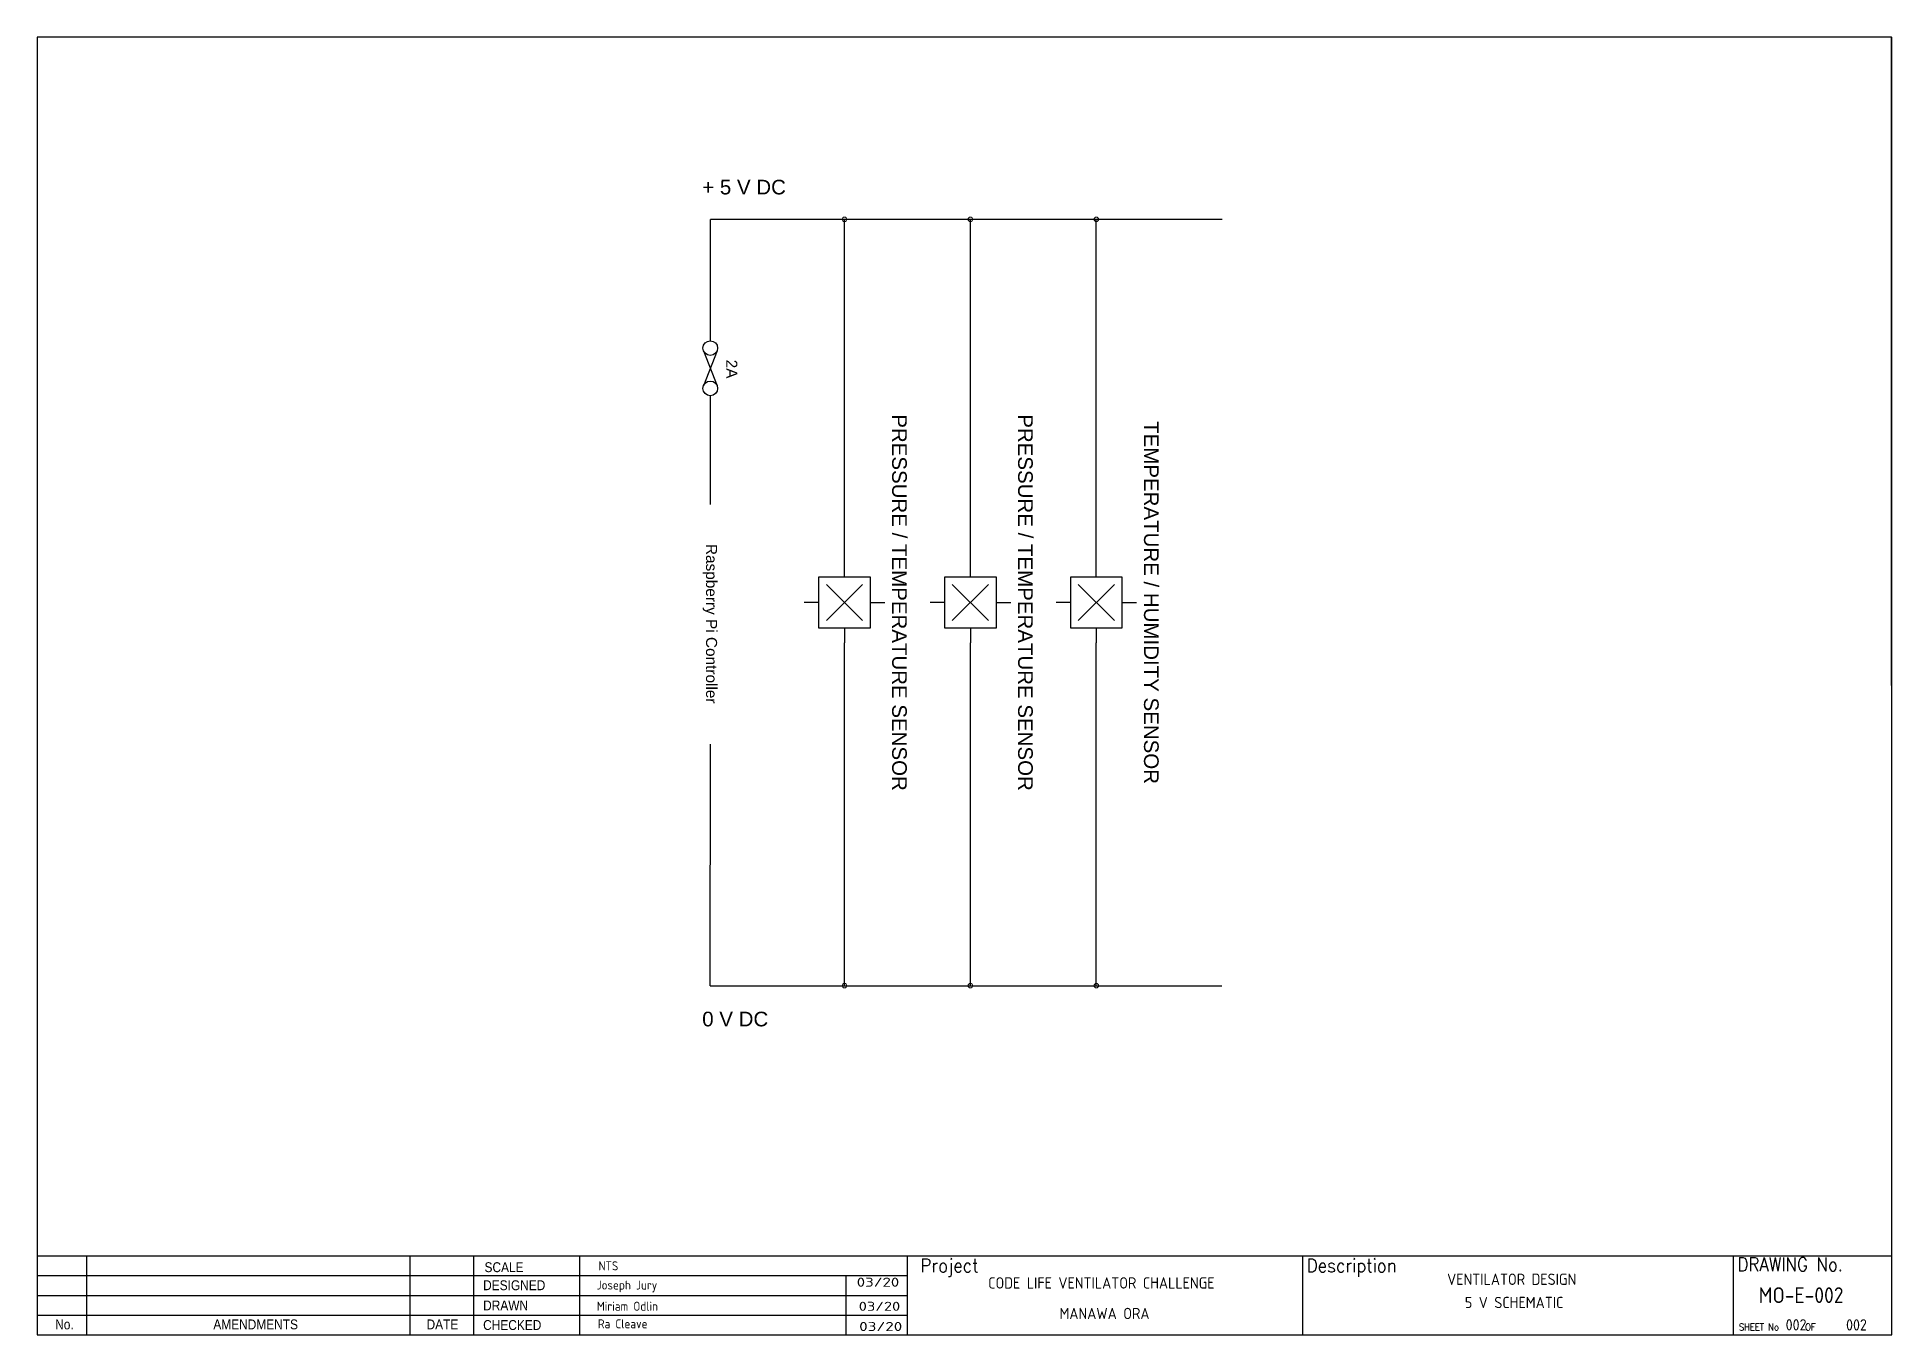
# Paper-space layout 'E-002' of a CAD drawing. Header units: millimetres. Extents: x 0 to 820, y 0 to 574.
# The model-space entities are those that its viewports show. They can reach past a viewport. Long polylines and large blocks are cut down to what shows.
import ezdxf
from ezdxf.enums import TextEntityAlignment as Align

# ---------------------------------------------------------------- set-up
doc = ezdxf.new("R2010")
doc.units = ezdxf.units.MM
doc.header["$LTSCALE"] = 0.5
for name, color, linetype in [('bold', 6, 'Continuous'), ('DRAWING', 7, 'Continuous'), ('TEXT', 2, 'Continuous'), ('TEXT-2', 1, 'Continuous'), ('TEXT-3', 2, 'Continuous'), ('XFIN', 1, 'Continuous')]:
    doc.layers.add(name, color=color, linetype=linetype)
doc.styles.add('Arial', font='arial.ttf')
doc.styles.add('ISO', font='ISO')
doc.styles.add('STYLE1', font='')
doc.styles.add('STYLE2', font='romand.shx')
doc.styles.get('STYLE1').set_extended_font_data('Formal436 BT')

# ---------------------------------------------------------------- blocks, each defined once
blk = doc.blocks.new('AHTITLE')
at = {"color": 4, "style": 'ISO'}
for tag, p in [('PROJECT1', (634.69, 56.8)), ('PROJECT2', (634.69, 48.72)), ('DESCRIPTION1', (634.69, 33.99)), ('DESCRIPTION2', (634.69, 26)), ('DETAILS1', (634.69, 12.21)), ('DETAILS2', (634.69, 4.19)), ('SHEET', (749.8, 1.98)), ('TOTAL', (783.33, 1.94))]:
    blk.add_attdef(tag, text='', height=5, dxfattribs=at).set_placement(p, align=Align.CENTER)
at = {"color": 2, "style": 'ISO'}
for tag, p in [('NO6', (6.62, 31.21)), ('NO5', (6.62, 26.21)), ('NO4', (6.62, 21.21)), ('NO3', (6.62, 16.21)), ('NO2', (6.62, 11.21)), ('NO1', (6.62, 6.21))]:
    blk.add_attdef(tag, text='', height=2.5, dxfattribs=at).set_placement(p, align=Align.CENTER)
for tag, p in [('AMENDES6', (13.95, 31.21)), ('AMENDES5', (13.95, 26.21)), ('AMENDES4', (13.95, 21.21)), ('AMENDES3', (13.95, 16.21)), ('AMENDES2', (13.95, 11.21)), ('AMENDES1', (13.95, 6.21))]:
    blk.add_attdef(tag, p, '', height=2.5, dxfattribs=at)
for tag, width, p, p2 in [('A6DATE', 1.040117, (94.65, 31.2), (109.01, 31.2)), ('A5DATE', 1.040117, (94.65, 26.2), (109.01, 26.2)), ('A4DATE', 1.038131, (94.65, 21.2), (108.98, 21.2)), ('A3DATE', 1.03655, (94.65, 16.2), (108.96, 16.2)), ('A2DATE', 1.03731, (94.65, 11.2), (108.97, 11.2)), ('A1DATE', 1.070419, (94.65, 6.2), (108.92, 6.2))]:
    blk.add_attdef(tag, text='', height=2.5, dxfattribs=dict(at, width=width)).set_placement(p, p2, align=Align.FIT)
for tag, p in [('SCALE', (162.51, 33.36)), ('DESIGNED', (202.89, 21.32)), ('DRAWN', (202.89, 16.19)), ('CHECKED', (202.82, 6.23))]:
    blk.add_attdef(tag, text='', height=4, dxfattribs=at).set_placement(p, align=Align.RIGHT)
for tag, p, p2 in [('DESDATE', (205.03, 21.34), (218.71, 21.34)), ('DWGDATE', (205.05, 16.17), (218.82, 16.17)), ('CHKDATE', (205.13, 6.23), (218.83, 6.23))]:
    blk.add_attdef(tag, text='', height=4, dxfattribs=at).set_placement(p, p2, align=Align.FIT)
at = {"color": 6, "style": 'ISO'}
blk.add_attdef('DRAWING', text='', height=7, dxfattribs=at).set_placement((758.83, 14.09), align=Align.CENTER)
blk = doc.blocks.new('MO-title1')
at = {"layer": 'bold'}
for p, q in [((0, 35), (110, 35)), ((193.11, 0), (193.11, 35)), ((220, 35), (820.24, 35)), ((385, 0), (385, 35)), ((559.85, 0), (559.85, 35)), ((750.36, 0), (750.36, 35)), ((0, 0), (820.36, 0))]:
    blk.add_line(p, q, dxfattribs=at)
blk.add_lwpolyline([(0, 0), (820.36, 0), (820.24, 574.3), (0, 574.3)], close=True, dxfattribs=at)
at = {"layer": 'XFIN'}
for p, q in [((0, 35), (192.5, 35)), ((22.06, 0), (22.06, 35)), ((110, 35), (220, 35)), ((164.96, 0), (164.96, 35)), ((192.5, 35), (385, 35)), ((240.08, 0), (240.08, 35)), ((0, 26.25), (192.5, 26.25)), ((192.5, 26.25), (385, 26.25)), ((357.88, 0), (357.88, 26.25)), ((0, 17.5), (192.5, 17.5)), ((192.5, 17.5), (385, 17.5)), ((0, 8.75), (192.5, 8.75)), ((0, 8.75), (192.5, 8.75)), ((192.5, 8.75), (385, 8.75))]:
    blk.add_line(p, q, dxfattribs=at)
at = {"layer": 'TEXT-2', "style": 'STYLE2', "width": 0.9}
blk.add_text('SHEET No     OF', height=3, dxfattribs=at).set_placement((752.7, 2.02))
at = {"layer": 'TEXT-3', "width": 0.9}
for s, height, style, p in [('Project', 6, 'STYLE2', (390.66, 27.72)), ('Description', 6, 'STYLE2', (561.51, 27.72)), ('DRAWING No.', 6, 'STYLE2', (752.02, 28.22)), ('SCALE', 4.375, 'STYLE1', (197.89, 27.78)), ('DESIGNED', 4.375, 'STYLE1', (197.28, 19.8)), ('DRAWN', 4.375, 'STYLE1', (197.28, 10.85)), ('No.', 4.375, 'STYLE1', (8.01, 2.46)), ('AMENDMENTS', 4.375, 'STYLE1', (77.95, 2.46)), ('DATE', 4.375, 'STYLE1', (172.26, 2.46)), ('CHECKED', 4.375, 'STYLE1', (197.28, 2.19)), ('CHECKED', 4.375, 'STYLE1', (197.28, 2.19))]:
    blk.add_text(s, height=height, dxfattribs=dict(at, style=style)).set_placement(p)
blk = doc.blocks.new('FUSE')
at = {"layer": 'DRAWING'}
for p, q in [((0.93, 6.14), (-0.93, 1.36)), ((-0.93, 6.14), (0.93, 1.36))]:
    blk.add_line(p, q, dxfattribs=at)
for centre in [(0, 6.5), (0, 1)]:
    blk.add_circle(centre, 1, dxfattribs=at)
blk = doc.blocks.new('JUNCTION')
at = {"layer": 'DRAWING', "lineweight": 13, "flags": 128}
blk.add_lwpolyline([(-0.3125, 0, 0.41421356), (0, -0.3125, 0.41421356), (0.3125, 0, 0.41421356), (0, 0.3125, 0.41421356)], format="xyb", close=True, dxfattribs=at)

msp = doc.modelspace()

# ---------------------------------------------------------------- linework, layer by layer
at = {"layer": 'DRAWING'}
for p, q in [((415.2, 160.45), (415.2, 177.02)), ((485.01, 177.02), (415.2, 177.02)), ((415.18, 72.45), (415.2, 105.4))]:
    msp.add_line(p, q, dxfattribs=at)
at = {"layer": 'DRAWING', "color": 0, "linetype": 'ByBlock'}
for p, q in [((433.49, 130.23), (433.49, 177.02)), ((450.67, 130.23), (450.67, 177.02)), ((467.84, 130.23), (467.84, 177.02)), ((415.18, 152.95), (415.18, 138.09)), ((433.49, 72.45), (433.49, 119.23)), ((450.67, 72.45), (450.67, 119.23)), ((467.84, 72.45), (467.84, 119.23)), ((415.18, 72.45), (484.96, 72.45))]:
    msp.add_line(p, q, dxfattribs=at)
at = {"layer": 'DRAWING', "color": 5, "linetype": 'ByBlock'}
for p, q in [((433.49, 128.23), (433.49, 130.23)), ((450.67, 128.23), (450.67, 130.23)), ((467.84, 128.23), (467.84, 130.23)), ((431.02, 127.21), (435.97, 122.26)), ((431.02, 122.26), (435.97, 127.21)), ((448.19, 127.21), (453.14, 122.26)), ((448.19, 122.26), (453.14, 127.21)), ((465.37, 127.21), (470.31, 122.26)), ((465.37, 122.26), (470.31, 127.21)), ((429.99, 124.73), (427.99, 124.73)), ((436.99, 124.73), (438.99, 124.73)), ((447.17, 124.73), (445.17, 124.73)), ((454.17, 124.73), (456.17, 124.73)), ((464.34, 124.73), (462.34, 124.73)), ((471.34, 124.73), (473.34, 124.73)), ((433.49, 121.23), (433.49, 119.23)), ((450.67, 121.23), (450.67, 119.23)), ((467.84, 121.23), (467.84, 119.23))]:
    msp.add_line(p, q, dxfattribs=at)
for points in [[(429.99, 121.23), (429.99, 128.23), (436.99, 128.23), (436.99, 121.23)], [(447.17, 121.23), (447.17, 128.23), (454.17, 128.23), (454.17, 121.23)], [(464.34, 121.23), (464.34, 128.23), (471.34, 128.23), (471.34, 121.23)]]:
    msp.add_lwpolyline(points, close=True, dxfattribs=at)

# ---------------------------------------------------------------- block references
at = {"layer": 'DRAWING', "rotation": 270}
for p in [(433.49, 177.02), (450.67, 177.02), (467.84, 177.02), (433.49, 72.45), (450.67, 72.45), (467.84, 72.45)]:
    msp.add_blockref('JUNCTION', p, dxfattribs=at)
at = {"layer": 'DRAWING'}
msp.add_blockref('FUSE', (415.19, 152.95), dxfattribs=at)

# ---------------------------------------------------------------- texts
at = {"layer": 'TEXT', "char_height": 2, "attachment_point": 1, "line_spacing_factor": 0.966482, "style": 'Arial'}
for s, insert in [('{+ 5 V DC}', (414.09, 182.42)), ('{0 V DC}', (414.09, 68.9))]:
    msp.add_mtext(s, dxfattribs=dict(at, insert=insert))
at = {"layer": 'TEXT', "attachment_point": 2, "rotation": 270, "line_spacing_factor": 0.966482, "style": 'Arial'}
for s, insert, char_height in [('{2A}', (418.87, 156.59), 1.5), ('{PRESSURE / TEMPERATURE SENSOR}', (441.99, 124.73), 2), ('{PRESSURE / TEMPERATURE SENSOR}', (459.17, 124.73), 2), ('{TEMPERATURE / HUMIDITY SENSOR}', (476.34, 124.73), 2), ('{Raspberry Pi Controller}', (416.11, 121.84), 1.5)]:
    msp.add_mtext(s, dxfattribs=dict(at, insert=insert, char_height=char_height))

psp = doc.layouts.new('E-002')

# ---------------------------------------------------------------- linework, layer by layer
at = {"layer": 'bold'}
psp.add_line((0, 0), (820.36, 0), dxfattribs=at)
psp.add_lwpolyline([(0, 0), (820.36, 0), (820.24, 574.3), (0, 574.3)], close=True, dxfattribs=at)

# ---------------------------------------------------------------- block references
at = {"layer": 'bold', "color": 0, "linetype": 'ByBlock'}
psp.add_blockref('MO-title1', (0, 0), dxfattribs=at)
at = {"layer": 'XFIN'}
ref = psp.add_blockref('AHTITLE', (21.36, 0), dxfattribs=at)
ref.add_attrib('PROJECT1', 'CODE LIFE VENTILATOR CHALLENGE', dxfattribs={"layer": '0', "color": 4, "height": 5, "style": 'ISO'}).set_placement((470.74, 20.5), align=Align.CENTER)
ref.add_attrib('PROJECT2', 'MANAWA ORA', dxfattribs={"layer": '0', "color": 4, "height": 5, "style": 'ISO'}).set_placement((472.09, 6.99), align=Align.CENTER)
ref.add_attrib('DESCRIPTION1', 'VENTILATOR DESIGN', dxfattribs={"layer": '0', "color": 4, "height": 5, "style": 'ISO'}).set_placement((652.2, 22.12), align=Align.CENTER)
ref.add_attrib('DETAILS1', '5 V SCHEMATIC', dxfattribs={"layer": '0', "color": 4, "height": 5, "style": 'ISO'}).set_placement((653.26, 11.85), align=Align.CENTER)
ref.add_attrib('DRAWING', 'MO-E-002', dxfattribs={"layer": '0', "color": 6, "height": 7, "style": 'ISO'}).set_placement((780.19, 14.09), align=Align.CENTER)
ref.add_attrib('SHEET', '002', dxfattribs={"layer": '0', "color": 4, "height": 5, "style": 'ISO'}).set_placement((777.98, 1.98), align=Align.CENTER)
ref.add_attrib('TOTAL', '002', dxfattribs={"layer": '0', "color": 4, "height": 5, "style": 'ISO'}).set_placement((804.69, 1.94), align=Align.CENTER)
ref.add_attrib('SCALE', 'NTS', dxfattribs={"layer": '0', "color": 2, "height": 4, "style": 'ISO'}).set_placement((257.07, 28.57), align=Align.RIGHT)
ref.add_attrib('DESIGNED', 'Joseph Jury', dxfattribs={"layer": '0', "color": 2, "height": 4, "style": 'ISO'}).set_placement((274.3, 20.08), align=Align.RIGHT)
ref.add_attrib('DESDATE', '03/20', dxfattribs={"layer": '0', "color": 2, "height": 4, "style": 'ISO', "width": 1.402367}).set_placement((362.5, 21.34), (381.31, 21.34), align=Align.FIT)
ref.add_attrib('DRAWN', 'Miriam Odlin', dxfattribs={"layer": '0', "color": 2, "height": 4, "style": 'ISO'}).set_placement((274.61, 10.7), align=Align.RIGHT)
ref.add_attrib('DWGDATE', '03/20', dxfattribs={"layer": '0', "color": 2, "height": 4, "style": 'ISO', "width": 1.36937}).set_placement((363.39, 10.67), (381.75, 10.67), align=Align.FIT)
ref.add_attrib('CHECKED', 'Ra Cleave', dxfattribs={"layer": '0', "color": 2, "height": 4, "style": 'ISO'}).set_placement((269.98, 2.91), align=Align.RIGHT)
ref.add_attrib('CHKDATE', '03/20', dxfattribs={"layer": '0', "color": 2, "height": 4, "style": 'ISO', "width": 1.418866}).set_placement((363.61, 1.73), (382.64, 1.73), align=Align.FIT)

# ---------------------------------------------------------------- viewports
at = {"layer": 'DRAWING', "color": 5, "linetype": 'ByBlock'}
psp.add_viewport(center=(410.18, 304.65), size=(820.36, 539.2996), view_center_point=(449.86, 118.74), view_height=166.2999, dxfattribs=at)

doc.saveas('drawing.dxf')
